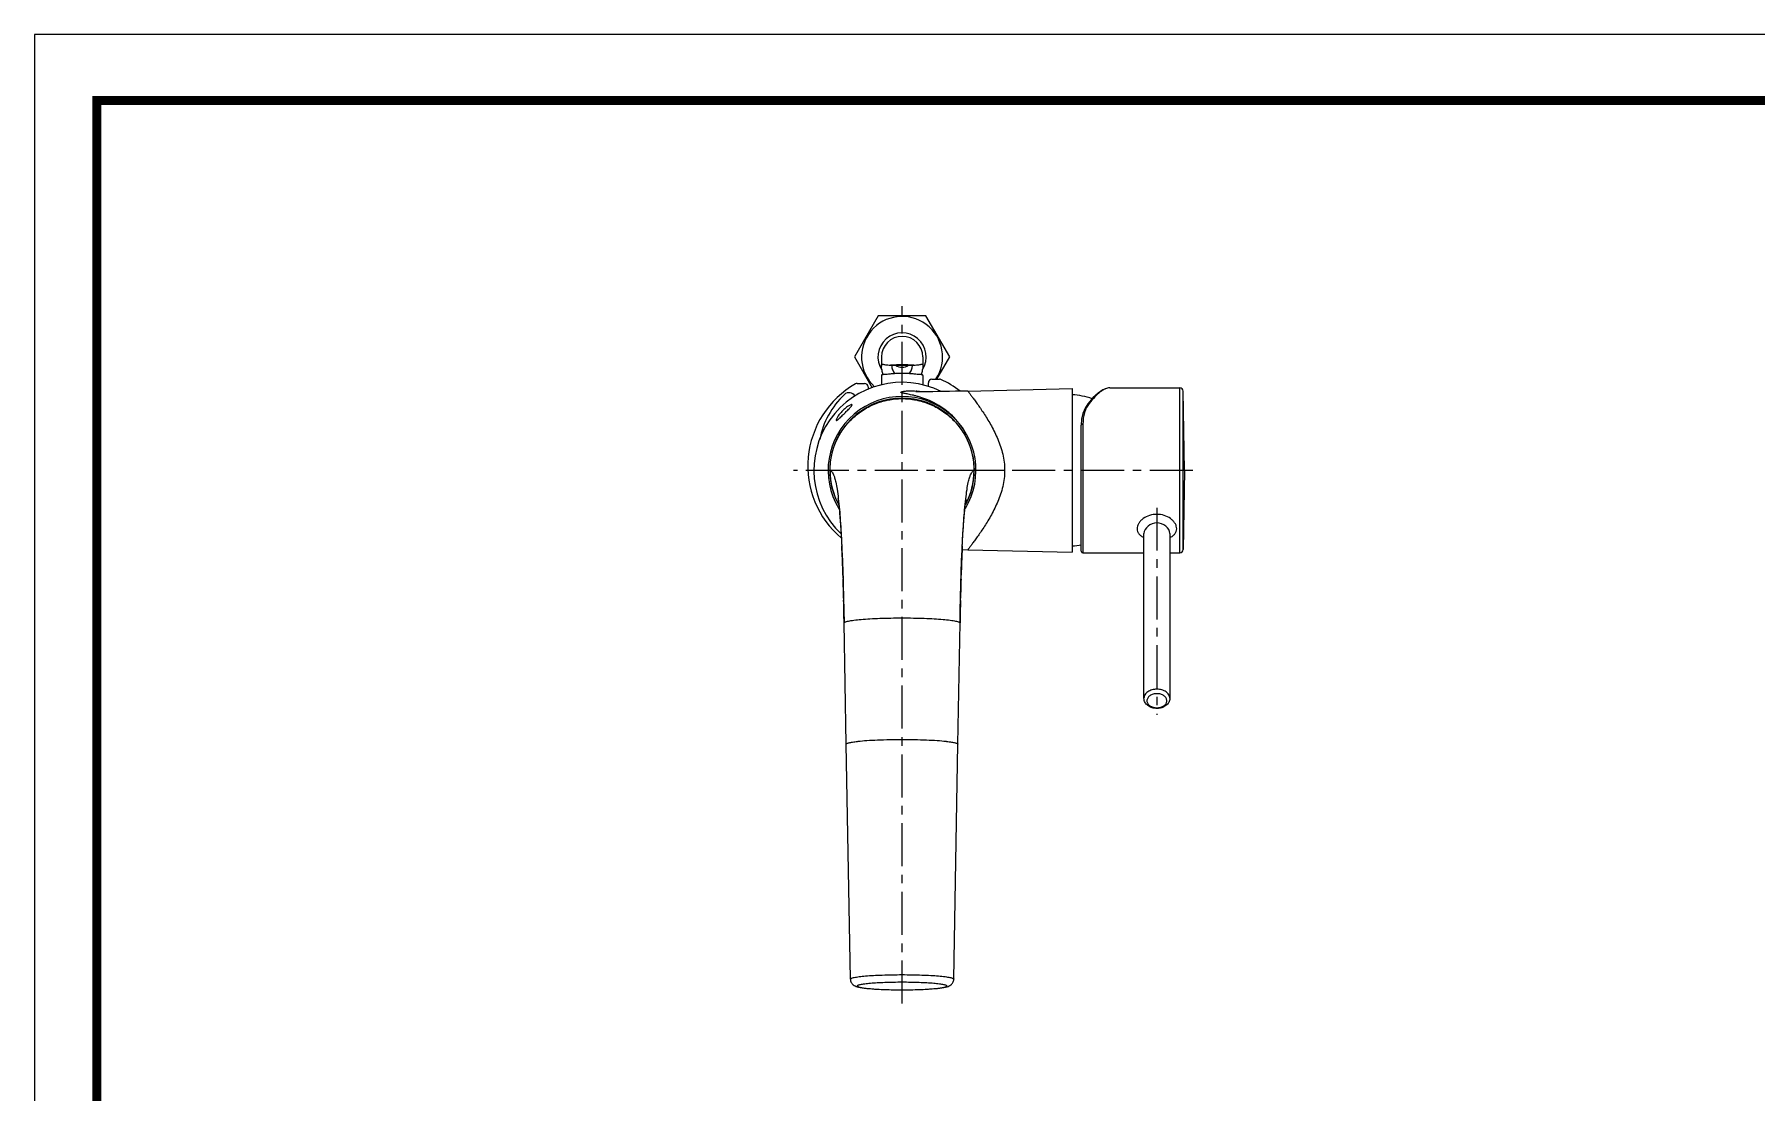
# Model space of a CAD drawing. Extents: x 0 to 1128, y 0 to 827.
# Drawn here: x 0 to 501, y 519 to 827 of the extents above; entities that cross this region are included whole.
import ezdxf

# ---------------------------------------------------------------- set-up
doc = ezdxf.new("R2010")
doc.units = 0
doc.header["$LTSCALE"] = 10
doc.header["$MEASUREMENT"] = 0
doc.linetypes.add('CENTER', pattern=[2, 1.25, -0.25, 0.25, -0.25])
doc.layers.get('0').update_dxf_attribs({"linetype": 'CONTINUOUS'})
for name, color, linetype in [('02___PRT_ALL_AXES', 7, 'CONTINUOUS'), ('1', 7, 'CONTINUOUS'), ('DEF_LAYER_ASSEM_MEMBER', 7, 'CONTINUOUS'), ('DEFAULT_1', 7, 'CENTER')]:
    doc.layers.add(name, color=color, linetype=linetype)

msp = doc.modelspace()

# ---------------------------------------------------------------- linework, layer by layer
at = {"ltscale": 0.5}
msp.add_lwpolyline([(0, 0), (1128.4, 0), (1128.4, 826.8), (0, 826.8)], close=True, dxfattribs=at)
at = {"color": 5, "linetype": 'ByBlock', "lineweight": 200, "const_width": 2.6}
msp.add_lwpolyline([(18.14, 35.4), (1110.14, 35.4), (1110.14, 807.6), (18.14, 807.6)], close=True, dxfattribs=at)
at = {"layer": '02___PRT_ALL_AXES', "color": 7, "linetype": 'CENTER'}
msp.add_line((326.38, 689.1), (326.38, 628.78), dxfattribs=at)
at = {"layer": '1', "color": 9, "linetype": 'Continuous'}
for p, q in [((235.28, 662.78), (235.3, 662.16)), ((269.26, 662.14), (269.28, 662.77))]:
    msp.add_line(p, q, dxfattribs=at)
at = {"layer": '1', "color": 7, "linetype": 'Continuous'}
for p, q in [((236.05, 620.26), (235.43, 655.55)), ((235.43, 655.55), (235.43, 655.55)), ((268.51, 620.26), (269.13, 655.55)), ((269.13, 655.55), (269.13, 655.55)), ((239.28, 621.1), (239.35, 621.11)), ((265.21, 621.11), (265.28, 621.1)), ((268.51, 620.26), (268.51, 620.26))]:
    msp.add_line(p, q, dxfattribs=at)
for points in [[(233.59, 691.72), (233.6, 691.68), (233.68, 691.26), (233.8, 690.44), (233.96, 689.2), (234.13, 687.46), (234.32, 685.27), (234.5, 682.69), (234.67, 679.84), (234.81, 676.8), (234.95, 673.61), (235.07, 670.26), (235.18, 666.75), (235.27, 663.07), (235.36, 659.21), (235.43, 655.55)], [(269.13, 655.55), (269.2, 659.21), (269.29, 663.07), (269.38, 666.75), (269.49, 670.26), (269.61, 673.61), (269.75, 676.8), (269.9, 679.84), (270.06, 682.69), (270.24, 685.26), (270.43, 687.46), (270.6, 689.2), (270.76, 690.44), (270.88, 691.26), (270.95, 691.61)]]:
    msp.add_lwpolyline(points, dxfattribs=at)
for centre, radius, start, end in [((252.46, 699.93), 21.12, 180.0764, 207.9869), ((252.1, 699.93), 21.12, 332.0128, 359.9236), ((244.24, 578.51), 42.88, 96.3886, 96.5512), ((260.32, 578.51), 42.88, 83.4488, 83.6114)]:
    msp.add_arc(centre, radius, start, end, dxfattribs=at)
at = {"layer": '1', "color": 9, "linetype": 'Continuous'}
for centre, radius, start, end in [((-217.76, 656.52), 453.03, 2.4242, 2.7182), ((736.29, 655.9), 467.01, 177.2899, 177.5749), ((-290.22, 653.41), 525.56, 2.2514, 2.4289), ((-379.13, 649.96), 614.53, 1.81856, 2.24783), ((912.95, 648.92), 643.81, 177.76397, 178.17337), ((795.69, 653.38), 526.47, 177.5743, 177.7509), ((-607.57, 642.74), 843.09, 1.36224, 1.73717), ((1149.1, 641.74), 880.08, 178.27245, 178.63057), ((-900.42, 635.79), 1136.02, 0.9968, 1.33033), ((1405.65, 635.77), 1136.69, 178.67103, 179.00313)]:
    msp.add_arc(centre, radius, start, end, dxfattribs=at)
at = {"layer": '1', "color": 7, "linetype": 'Continuous'}
for points, start_tangent, end_tangent in [([(231.34, 699.9), (231.74, 703.99), (232.93, 707.92), (234.87, 711.53), (237.47, 714.7), (240.65, 717.31), (244.27, 719.24), (248.2, 720.43), (252.28, 720.83), (256.36, 720.43), (260.29, 719.24), (263.91, 717.31), (267.09, 714.7), (269.69, 711.53), (271.63, 707.92), (272.82, 703.99), (273.22, 699.9)], (-0.001268, 0.999999), (-0.001268, -0.999999)), ([(236.05, 620.26), (236.1, 620.37), (236.26, 620.48), (236.52, 620.59), (236.88, 620.7), (237.34, 620.81), (237.9, 620.91), (239.28, 621.1)], (0, 1), (0.993279, 0.115748)), ([(239.47, 621.13), (242.05, 621.36), (245.15, 621.53), (252.28, 621.67), (259.41, 621.53), (262.51, 621.36), (265.09, 621.13)], (0.993789, 0.111281), (0.993789, -0.111281)), ([(265.28, 621.1), (266.67, 620.91), (267.22, 620.81), (267.68, 620.7), (268.04, 620.59), (268.3, 620.48), (268.46, 620.37), (268.51, 620.26)], (0.993279, -0.115748), (0, -1))]:
    msp.add_spline(points, degree=3, dxfattribs=dict(at, start_tangent=start_tangent, end_tangent=end_tangent))
at = {"layer": '1', "color": 9, "linetype": 'Continuous'}
for points, start_tangent, end_tangent in [([(231.34, 699.9), (231.8, 699.6), (232.06, 699.25), (232.35, 698.7), (232.67, 697.82), (233.01, 696.48), (233.38, 694.51), (233.75, 691.78)], (0.949915, -0.312508), (0.116159, -0.993231)), ([(270.8, 691.67), (271.17, 694.43), (271.54, 696.44), (271.89, 697.8), (272.21, 698.69), (272.5, 699.25), (272.76, 699.6), (273.22, 699.9)], (0.114951, 0.993371), (0.949912, 0.312517)), ([(233.75, 691.78), (234.33, 685.38), (234.76, 678.01)], (0.116159, -0.993231), (0.04746, -0.998873)), ([(269.8, 677.98), (270.22, 685.29), (270.8, 691.67)], (0.047389, 0.998877), (0.114951, 0.993371)), ([(235.1, 669.46), (235.13, 668.3)], (0.031974, -0.999489), (0.030391, -0.999538)), ([(269.43, 668.27), (269.46, 669.44)], (0.030357, 0.999539), (0.031949, 0.99949)), ([(235.43, 655.55), (235.51, 655.69), (235.61, 655.77), (235.76, 655.84), (236.16, 655.98), (236.71, 656.11), (237.42, 656.24), (238.27, 656.37), (240.37, 656.59), (242.92, 656.77), (245.83, 656.91), (248.99, 656.99), (252.28, 657.02)], (0, 1), (1, 0)), ([(252.28, 657.02), (255.57, 656.99), (258.73, 656.91), (261.64, 656.77), (264.2, 656.59), (266.29, 656.37), (267.14, 656.24), (267.85, 656.11), (268.4, 655.98), (268.81, 655.84), (268.95, 655.77), (269.05, 655.69), (269.13, 655.55)], (1, 0), (0, -1))]:
    msp.add_spline(points, degree=3, dxfattribs=dict(at, start_tangent=start_tangent, end_tangent=end_tangent))
at = {"layer": 'DEF_LAYER_ASSEM_MEMBER', "color": 7, "linetype": 'Continuous'}
for p, q in [((245.35, 744.95), (238.43, 732.95)), ((259.21, 744.95), (245.35, 744.95)), ((266.14, 732.95), (259.21, 744.95)), ((238.43, 732.95), (243.59, 724.01)), ((246.31, 732.95), (246.31, 730.3)), ((258.31, 732.95), (258.31, 730.3)), ((262.39, 726.47), (266.14, 732.95)), ((246.31, 727.58), (246.31, 724.79)), ((248.5, 730.61), (256.13, 730.61)), ((258.31, 727.58), (258.31, 724.78)), ((260.93, 726.47), (263.14, 726.47)), ((239.22, 725.25), (241.38, 725.25)), ((242.38, 724.25), (242.38, 723.5)), ((259.93, 724.39), (259.93, 725.47)), ((271.39, 723.04), (301.78, 723.78)), ((301.78, 723.78), (301.78, 676.12)), ((312.68, 723.95), (333.01, 723.95)), ((334.38, 699.95), (334.01, 722.98)), ((304.38, 676.45), (304.38, 713.14)), ((334.38, 699.95), (334.01, 676.92)), ((322.63, 633.63), (322.63, 681.57)), ((330.13, 681.57), (330.13, 633.63)), ((269.75, 676.9), (271.39, 676.87)), ((271.4, 676.87), (301.78, 676.12)), ((304.88, 675.95), (322.63, 675.95)), ((330.13, 675.95), (333.01, 675.95)), ((239.28, 621.1), (239.35, 621.11)), ((265.21, 621.11), (265.28, 621.1)), ((237.25, 551.91), (236.05, 620.26)), ((267.31, 551.91), (268.51, 620.26)), ((268.51, 620.26), (268.51, 620.26))]:
    msp.add_line(p, q, dxfattribs=at)
at = {"layer": 'DEF_LAYER_ASSEM_MEMBER', "color": 9, "linetype": 'Continuous'}
for p, q in [((333.01, 675.95), (333.01, 723.95)), ((334.01, 676.92), (334.01, 722.98)), ((304.88, 713.42), (304.88, 675.95)), ((282.11, 699.95), (273.75, 699.95)), ((237.25, 551.91), (237.25, 551.91)), ((267.31, 551.91), (267.31, 551.91))]:
    msp.add_line(p, q, dxfattribs=at)
at = {"layer": 'DEF_LAYER_ASSEM_MEMBER', "color": 7, "linetype": 'Continuous'}
for points in [[(271.39, 723.04), (269.71, 723), (267.86, 722.97), (266.08, 722.93), (264.39, 722.9), (262.79, 722.88), (261.27, 722.85), (259.87, 722.84), (258.63, 722.82), (257.65, 722.82), (256.95, 722.83), (256.49, 722.83), (256.33, 722.84)], [(312.68, 723.95), (312.03, 723.89), (310.7, 723.4), (309.27, 722.44), (307.77, 721.04), (306.32, 719.35)], [(306.32, 719.35), (305.49, 718.08), (304.86, 716.54), (304.49, 714.84), (304.38, 713.14)]]:
    msp.add_lwpolyline(points, dxfattribs=at)
for centre, radius, start, end in [((252.28, 732.95), 11.78, 326.4612, 227.3362), ((252.28, 732.95), 7, 328.1612, 213.0003), ((252.31, 732.95), 6, 0, 180), ((252.28, 732.95), 3, 231.6141, 308.3859), ((260.93, 725.47), 1, 90, 180), ((263.14, 725.47), 1, 66.0413, 90), ((252.38, 701.25), 27.5, 52.3561, 66.0413), ((252.38, 701.25), 27.5, 119.7817, 229.7891), ((252.28, 699.95), 25.63, 63.6188, 226.2016), ((252.38, 704.25), 24.5, 133.5422, 169.0433), ((252.28, 699.95), 21.5, 328.8827, 211.1173), ((236.88, 720.56), 2, 29.4392, 133.5422), ((239.22, 724.25), 1, 90, 119.7817), ((241.38, 724.25), 1, 0, 90), ((300.42, 699.95), 22.04, 71.1722, 86.4605), ((333.01, 722.95), 1, 1.8326, 90), ((300.42, 699.95), 22.04, 273.5395, 280.3819), ((304.88, 676.45), 0.5, 180, 270), ((333.01, 676.95), 1, 270, 358.1674), ((244.24, 578.51), 42.88, 96.3886, 96.5512), ((260.32, 578.51), 42.88, 83.4488, 83.6114)]:
    msp.add_arc(centre, radius, start, end, dxfattribs=at)
at = {"layer": 'DEF_LAYER_ASSEM_MEMBER', "color": 9, "linetype": 'Continuous'}
for centre, radius, start, end in [((254.41, 704.11), 18.99, 83.4981, 84.1569), ((254.38, 703.82), 19.28, 80.2192, 83.4958), ((252.28, 699.95), 21.01, 331.8744, 208.1256)]:
    msp.add_arc(centre, radius, start, end, dxfattribs=at)
at = {"layer": 'DEF_LAYER_ASSEM_MEMBER', "color": 7, "linetype": 'Continuous'}
for points, start_tangent, end_tangent in [([(246.31, 730.31), (246.34, 730.64), (246.4, 730.79), (246.47, 730.86), (246.56, 730.88)], (0.001757, 0.999998), (1, 0.000049)), ([(246.79, 727.8), (246.45, 729.08), (246.35, 729.76), (246.31, 730.31)], (-0.313204, 0.949686), (0.001757, 0.999998)), ([(252.31, 728.17), (250.77, 728.13), (249.39, 728.02), (248.3, 727.92), (247.51, 727.85), (246.95, 727.82), (246.75, 727.8), (246.59, 727.79), (246.47, 727.76), (246.38, 727.73), (246.33, 727.67), (246.31, 727.58)], (-1, 0), (0.000697, -1)), ([(246.56, 730.88), (246.82, 730.83), (247.19, 730.74), (247.72, 730.65), (248.5, 730.61)], (1, 0.000049), (1, -0.000073)), ([(248.5, 730.61), (250.11, 730.68), (252.31, 730.76)], (1, -0.000073), (1, 0)), ([(249.33, 730.62), (249.31, 730.56), (249.28, 730.3)], (-0.360179, -0.932883), (0, -1)), ([(249.28, 730.3), (249.34, 729.79), (249.54, 729.17), (250.18, 728.08)], (0, -1), (0.626888, -0.779109)), ([(252.31, 730.76), (254.51, 730.68), (256.13, 730.61)], (1, 0), (1, 0.000062)), ([(258.31, 727.58), (258.29, 727.67), (258.24, 727.73), (258.15, 727.76), (258.03, 727.79), (257.87, 727.8), (257.67, 727.82), (257.12, 727.85), (256.32, 727.92), (255.23, 728.02), (253.86, 728.13), (252.31, 728.17)], (0.000642, 1), (-1, 0)), ([(254.39, 728.08), (255.03, 729.18), (255.22, 729.79), (255.28, 730.3)], (0.625456, 0.78026), (0, 1)), ([(255.28, 730.3), (255.28, 730.41), (255.23, 730.62)], (0, 1), (-0.360564, 0.932734)), ([(256.13, 730.61), (256.91, 730.65), (257.44, 730.74), (257.81, 730.83), (258.06, 730.88)], (1, 0.000062), (1, -0.000175)), ([(258.31, 730.31), (258.28, 729.75), (258.17, 729.08), (257.83, 727.8)], (0.000862, -1), (-0.313314, -0.94965)), ([(258.06, 730.88), (258.15, 730.86), (258.23, 730.79), (258.29, 730.64), (258.31, 730.31)], (1, -0.000175), (0.000862, -1)), ([(234.96, 717.27), (234.16, 716.38), (233.71, 715.8), (233.27, 715.08), (233.11, 714.69), (233.1, 714.57), (233.13, 714.51)], (-0.707107, -0.707107), (0.707091, -0.707122)), ([(233.13, 714.51), (233.3, 714.52), (233.46, 714.61), (233.66, 714.75), (233.91, 714.97), (234.26, 715.28), (234.75, 715.76), (235.62, 716.61)], (0.707091, -0.707122), (0.707107, 0.707107)), ([(237.72, 719.11), (237.66, 719.13), (237.55, 719.12), (237.15, 718.96), (236.43, 718.52), (235.85, 718.07), (234.96, 717.27)], (-0.706528, 0.707685), (-0.707107, -0.707107)), ([(235.62, 716.61), (236.48, 717.48), (236.95, 717.97), (237.26, 718.32), (237.48, 718.58), (237.63, 718.78), (237.71, 718.93), (237.72, 719.11)], (0.707107, 0.707107), (-0.706528, 0.707685)), ([(330.13, 633.63), (330.05, 633.02), (329.82, 632.44), (328.98, 631.49), (327.77, 630.89), (326.38, 630.68), (324.99, 630.89), (323.78, 631.49), (322.94, 632.44), (322.71, 633.02), (322.63, 633.63)], (0, -1), (0, 1)), ([(236.05, 620.26), (236.1, 620.37), (236.26, 620.48), (236.52, 620.59), (236.88, 620.7), (237.34, 620.81), (237.9, 620.91), (239.28, 621.1)], (0, 1), (0.993279, 0.115748)), ([(239.47, 621.13), (242.05, 621.36), (245.15, 621.53), (252.28, 621.67), (259.41, 621.53), (262.51, 621.36), (265.09, 621.13)], (0.993789, 0.111281), (0.993789, -0.111281)), ([(265.28, 621.1), (266.67, 620.91), (267.22, 620.81), (267.68, 620.7), (268.04, 620.59), (268.3, 620.48), (268.46, 620.37), (268.51, 620.26)], (0.993279, -0.115748), (0, -1)), ([(237.25, 551.91), (237.52, 550.9), (238.11, 550.23), (239.18, 549.72)], (0.017519, -0.999847), (0.957105, -0.28974)), ([(265.39, 549.72), (266.45, 550.23), (267.04, 550.9), (267.31, 551.91)], (0.957051, 0.289921), (0.017519, 0.999847)), ([(239.18, 549.72), (240.11, 549.5), (241.26, 549.32), (244.27, 549.04), (248.06, 548.87), (252.28, 548.81), (256.51, 548.87), (260.3, 549.05), (263.31, 549.32), (264.45, 549.5), (265.39, 549.72)], (0.957105, -0.28974), (0.957051, 0.289921))]:
    msp.add_spline(points, degree=3, dxfattribs=dict(at, start_tangent=start_tangent, end_tangent=end_tangent))
at = {"layer": 'DEF_LAYER_ASSEM_MEMBER', "color": 9, "linetype": 'Continuous'}
for points, start_tangent, end_tangent in [([(263.57, 718.45), (261, 719.9), (258.61, 720.9), (257.51, 721.27), (256.51, 721.56), (255.59, 721.79), (254.77, 721.97), (254.04, 722.12), (253.43, 722.23), (252.92, 722.33), (252.51, 722.42), (252.22, 722.5), (252.03, 722.58), (251.98, 722.62), (251.96, 722.66), (251.96, 722.7), (251.99, 722.74)], (-0.837894, 0.545833), (0.76356, 0.645737)), ([(251.99, 722.74), (252.05, 722.78), (252.14, 722.82), (252.41, 722.9), (252.79, 722.98), (253.28, 723.04), (253.88, 723.08), (254.6, 723.1), (256.34, 723.01)], (0.719288, 0.694712), (0.994806, -0.101792)), ([(271.39, 723.04), (271.4, 723.03), (271.42, 723.01), (271.45, 722.97), (271.49, 722.92), (271.54, 722.85), (271.6, 722.77), (271.76, 722.56), (271.97, 722.29), (272.21, 721.97), (272.49, 721.59), (272.81, 721.17), (273.16, 720.69), (273.53, 720.17), (274.37, 719.01), (275.28, 717.68), (276.25, 716.21), (277.25, 714.6), (278.25, 712.87), (280.12, 709.01), (281.55, 704.67), (281.96, 702.34), (282.11, 699.95)], (0.999905, 0.013776), (-0.013219, -0.999913)), ([(312.68, 723.95), (311.36, 723.65), (310.64, 723.28), (309.9, 722.77), (308.34, 721.36), (306.71, 719.45)], (-0.999997, -0.002336), (-0.611363, -0.79135)), ([(271.39, 709.74), (267.9, 714.79), (263.57, 718.45)], (-0.448748, 0.893658), (-0.837894, 0.545833)), ([(306.71, 719.45), (305.92, 718.2), (305.34, 716.76), (304.88, 713.42)], (-0.611309, -0.791392), (-0.000053, -1)), ([(306.71, 719.45), (306.48, 719.46), (306.32, 719.35)], (-0.965829, 0.25918), (-0.619439, -0.785045)), ([(304.88, 713.42), (304.69, 713.4), (304.53, 713.33), (304.42, 713.24), (304.38, 713.14)], (-1, 0), (0, -1)), ([(282.11, 699.95), (281.96, 697.57), (281.55, 695.24), (280.92, 693.01), (280.12, 690.89), (278.25, 687.04), (277.25, 685.31), (276.25, 683.7), (275.28, 682.23), (274.37, 680.9), (273.54, 679.73), (272.81, 678.74), (272.49, 678.31), (272.21, 677.94), (271.97, 677.62), (271.76, 677.35), (271.6, 677.14), (271.54, 677.06), (271.49, 676.99), (271.45, 676.93), (271.42, 676.9), (271.4, 676.87), (271.39, 676.87)], (-0.010177, -0.999948), (-0.971757, -0.235984)), ([(332.13, 682.98), (332.01, 683.76), (331.66, 684.54), (331.1, 685.26), (330.36, 685.91), (328.51, 686.83), (326.38, 687.16), (324.25, 686.83), (322.4, 685.91), (321.66, 685.26), (321.1, 684.54), (320.75, 683.76), (320.63, 682.98)], (-0.000198, 1), (-0.000206, -1)), ([(320.63, 682.98), (320.77, 682.19), (321.16, 681.48), (321.79, 680.87), (322.61, 680.39)], (0.00021, -1), (0.90499, -0.425434)), ([(330.13, 681.57), (326.38, 684.68), (322.63, 681.57)], (-0.000097, 1), (-0.000101, -1)), ([(330.15, 680.39), (330.97, 680.87), (331.6, 681.48), (331.99, 682.19), (332.13, 682.98)], (0.904989, 0.425435), (0.00021, 1)), ([(330.13, 633.63), (330.06, 634.14), (329.85, 634.64), (329.03, 635.5), (327.82, 636.08), (326.38, 636.28), (324.95, 636.08), (323.73, 635.5), (322.92, 634.64), (322.7, 634.14), (322.63, 633.63)], (0, 1), (0, -1)), ([(329.28, 632.93), (329.22, 633.33), (329.06, 633.71), (328.43, 634.37), (327.49, 634.82), (326.38, 634.97), (325.27, 634.82), (324.33, 634.37), (323.71, 633.71), (323.54, 633.33), (323.49, 632.93)], (0, 1), (0, -1)), ([(323.49, 632.93), (323.54, 632.53), (323.71, 632.14), (324.33, 631.48), (325.27, 631.04), (326.38, 630.88), (327.49, 631.04), (328.43, 631.48), (329.06, 632.14), (329.22, 632.53), (329.28, 632.93)], (0, -1), (0, 1)), ([(237.25, 551.91), (237.32, 552.04), (237.41, 552.1), (237.54, 552.17), (237.89, 552.29), (238.39, 552.41), (239.02, 552.53), (239.78, 552.64), (241.65, 552.84), (243.93, 553), (246.53, 553.12), (249.35, 553.2), (252.28, 553.22), (255.21, 553.2), (258.03, 553.12), (260.63, 553), (262.91, 552.84), (264.78, 552.64), (265.54, 552.53), (266.17, 552.41), (266.67, 552.29), (267.03, 552.17), (267.15, 552.1), (267.24, 552.04), (267.31, 551.91)], (0, 1), (0, -1)), ([(239.25, 549.95), (239.31, 550.06), (239.39, 550.12), (239.5, 550.17), (239.81, 550.28), (240.24, 550.39), (240.79, 550.49), (241.44, 550.58), (243.06, 550.76), (245.04, 550.9), (247.29, 551), (249.74, 551.07), (252.28, 551.09), (254.82, 551.07), (257.27, 551), (259.52, 550.9), (261.5, 550.76), (263.12, 550.58), (263.78, 550.49), (264.32, 550.39), (264.75, 550.28), (265.06, 550.17), (265.17, 550.12), (265.25, 550.06), (265.32, 549.95)], (0, 1), (0, -1)), ([(239.25, 549.95), (239.31, 549.84), (239.39, 549.79), (239.5, 549.73), (239.81, 549.62), (240.24, 549.52), (240.79, 549.42), (241.44, 549.32), (243.06, 549.15), (245.04, 549.01), (247.29, 548.9), (249.74, 548.84), (252.28, 548.82), (254.82, 548.84), (257.27, 548.9), (259.52, 549.01), (261.5, 549.15), (263.12, 549.32), (263.78, 549.42), (264.32, 549.52), (264.75, 549.62), (265.06, 549.73), (265.17, 549.79), (265.25, 549.84), (265.32, 549.95)], (0, -1), (0, 1))]:
    msp.add_spline(points, degree=3, dxfattribs=dict(at, start_tangent=start_tangent, end_tangent=end_tangent))
at = {"layer": 'DEFAULT_1', "color": 7, "linetype": 'CENTER'}
for p, q in [((252.28, 544.81), (252.28, 747.7)), ((336.84, 699.95), (220.72, 699.95))]:
    msp.add_line(p, q, dxfattribs=at)

doc.saveas('drawing.dxf')
